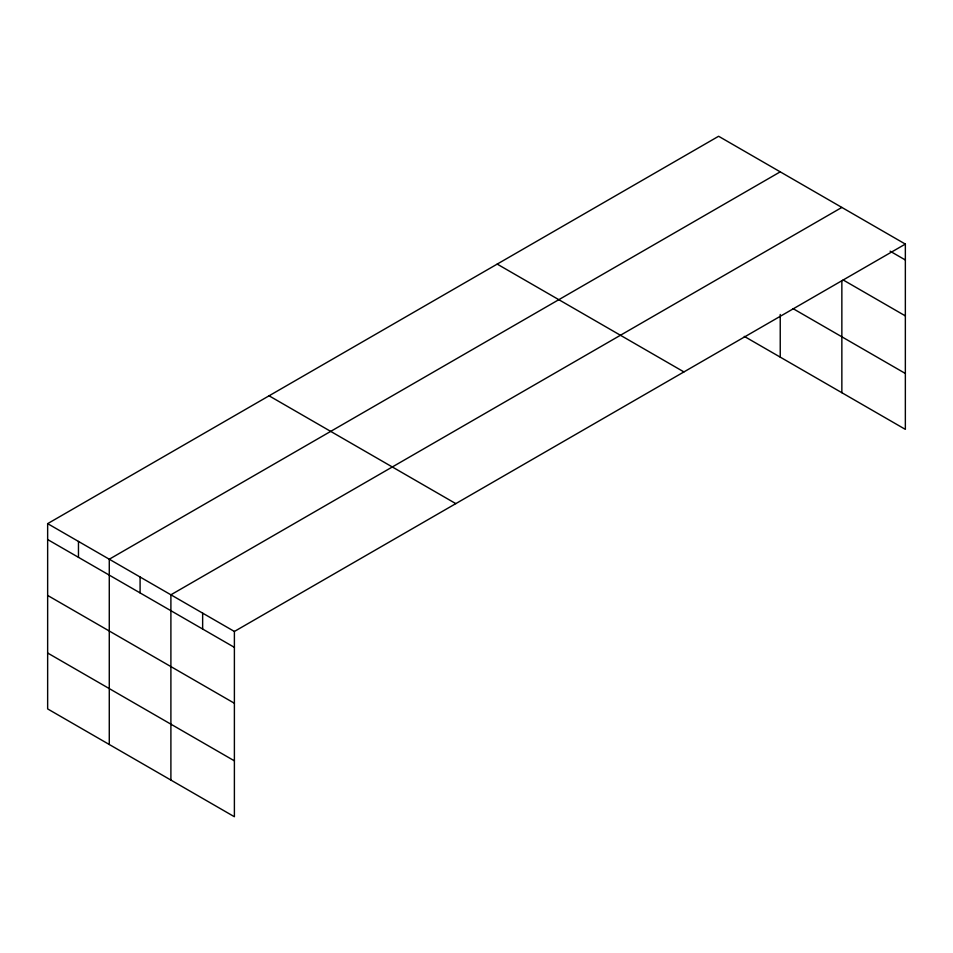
<?xml version="1.0" encoding="UTF-8"?>
<svg xmlns="http://www.w3.org/2000/svg" width="953" height="953" viewBox="0 0 953 953"><rect width="100%" height="100%" fill="white"/><g stroke="black" fill="none" stroke-linecap="round" stroke-linejoin="round"><path stroke-width="1.43" d="M905.35 244.087L718.61 136.267L47.65 523.638L47.65 708.913L234.39 816.733L234.39 631.458L905.35 244.087L905.35 429.362L744.281 336.373M780.233 171.85L109.273 559.22L109.273 744.496M841.856 207.432L170.897 594.803L170.897 780.078M890.114 251.187L905.35 259.99M843.131 279.956L905.35 315.884M793.075 308.641L905.35 373.469M497.192 264.1L683.932 371.92M269.068 395.805L455.808 503.625M47.65 523.638L234.39 631.458M47.65 539.541L234.39 647.361M47.65 595.434L234.39 703.254M47.65 653.019L234.39 760.839M841.856 280.706L841.856 392.696M780.233 314.466L780.233 357.125M202.644 613.124L202.644 629.028M140.091 577.006L140.091 592.909M78.468 541.435L78.468 557.338"/></g></svg>
